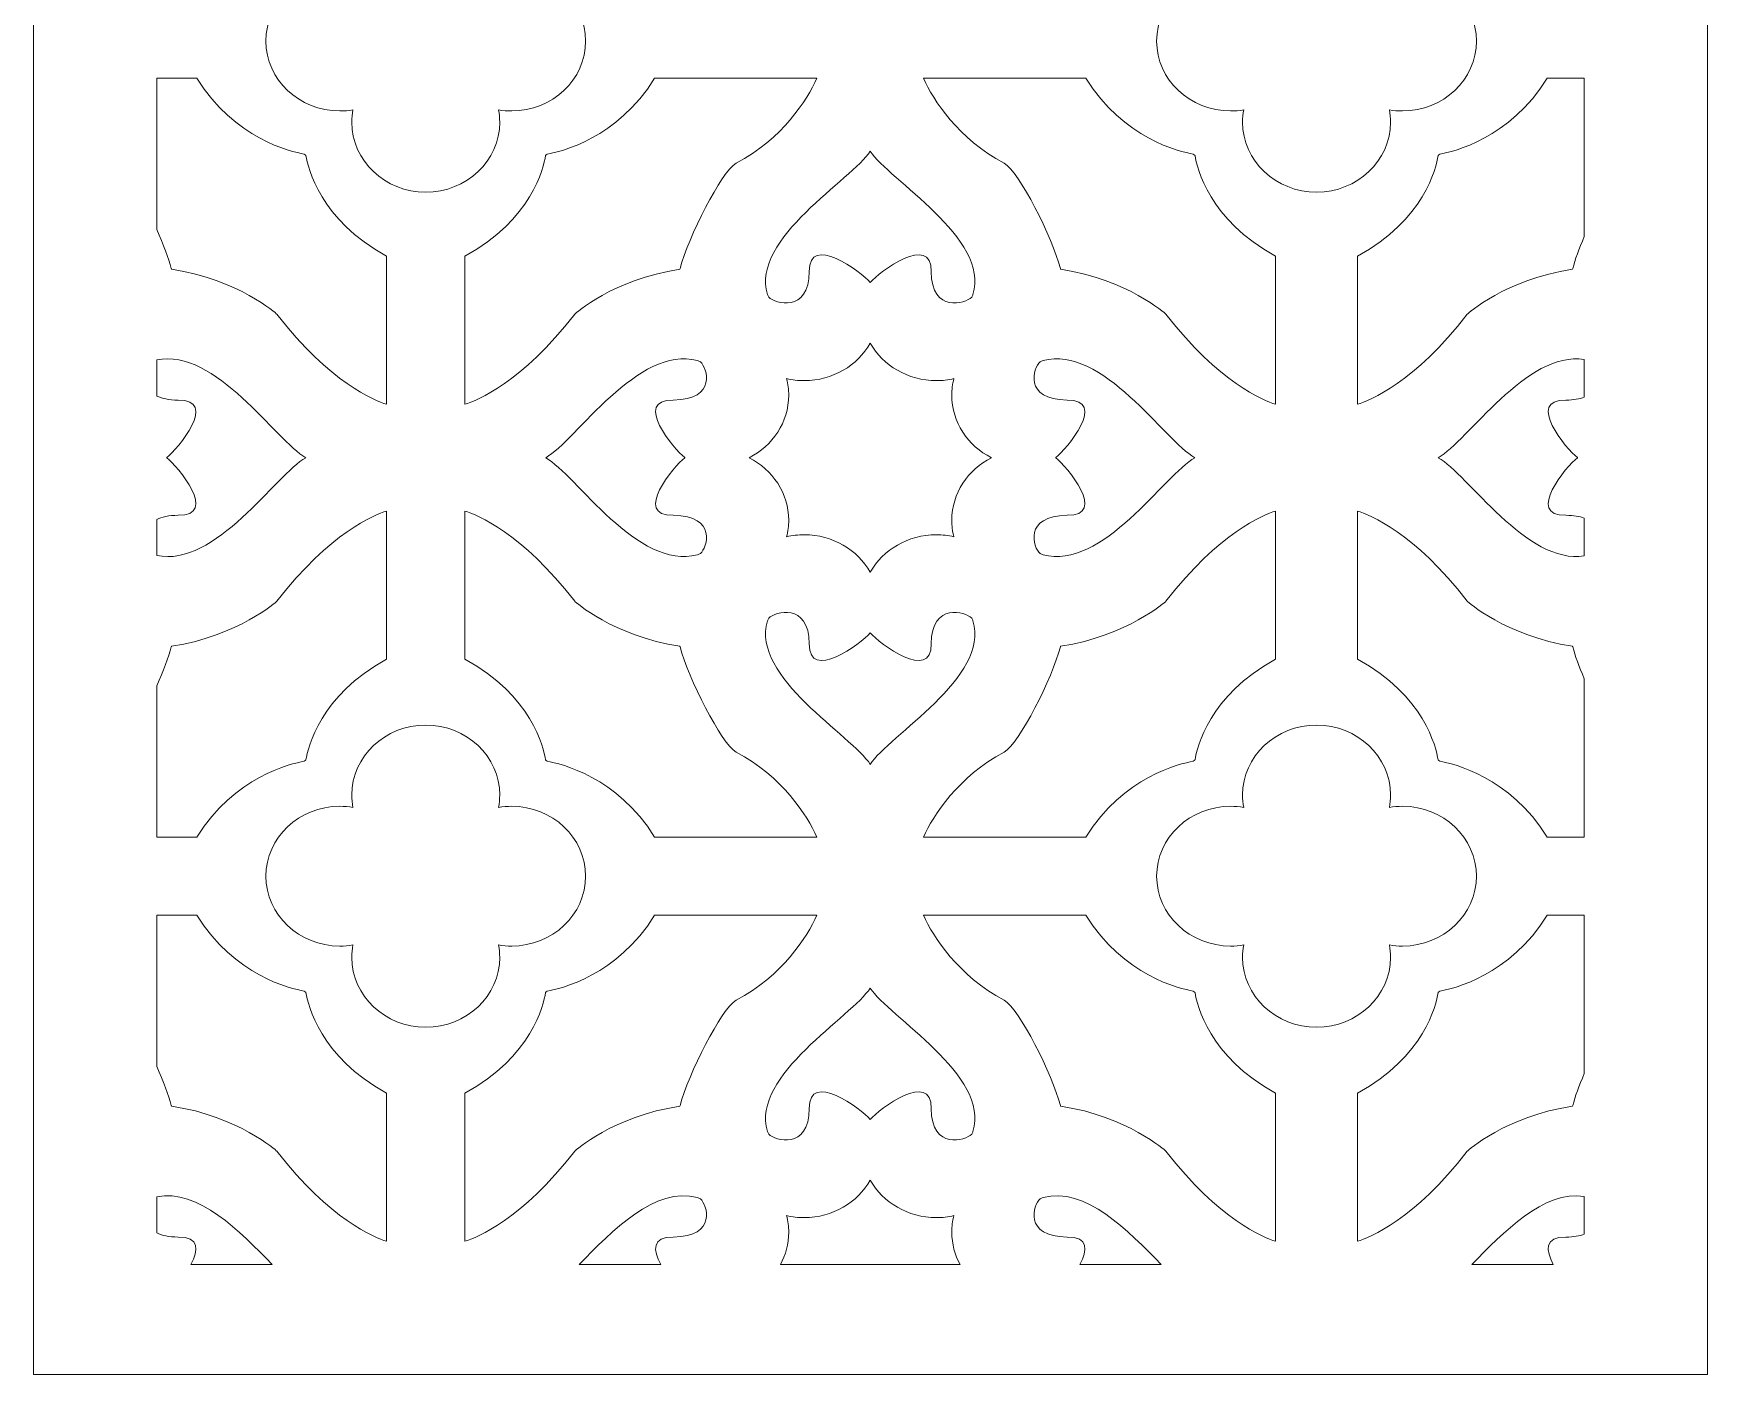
# Model space of a CAD drawing. Header units: centimetres. Extents: x -15.8 to -8.9, y -3.9 to 9.
# Drawn here: x -15.84 to -8.85, y -3.85 to 1.75 of the extents above; entities that cross this region are included whole.
import ezdxf

# ---------------------------------------------------------------- set-up
doc = ezdxf.new("R2010")
doc.units = ezdxf.units.CM
doc.header["$MEASUREMENT"] = 0
doc.layers.add('layer 1', color=7, linetype='Continuous')

msp = doc.modelspace()

# ---------------------------------------------------------------- linework, layer by layer
at = {"layer": 'layer 1', "lineweight": 9}
for points, knots in [([(-15.84346, 9.00077), (-15.84346, 9.00077), (-8.85135, 9.00077), (-8.85135, 9.00077), (-8.85135, 9.00077), (-8.85135, 9.00077), (-8.85135, 3.21098), (-8.85135, 3.21098), (-8.85135, 3.21098), (-8.85135, 3.21098), (-8.85135, -3.85301), (-8.85135, -3.85301), (-8.85135, -3.85301), (-8.85135, -3.85301), (-15.84346, -3.85301), (-15.84346, -3.85301), (-15.84346, -3.85301), (-15.84346, -3.85301), (-15.84346, 3.21098), (-15.84346, 3.21098), (-15.84346, 3.21098), (-15.84346, 3.21098), (-15.84346, 9.00077), (-15.84346, 9.00077)], [0, 0, 0, 0, 0.1428571, 0.1428571, 0.1428571, 0.1428571, 0.2857143, 0.2857143, 0.2857143, 0.2857143, 0.4285714, 0.4285714, 0.4285714, 0.4285714, 0.5714286, 0.5714286, 0.5714286, 0.5714286, 0.7142857, 0.7142857, 0.7142857, 0.7142857, 1, 1, 1, 1]), ([(-13.53717, 1.71637), (-13.53717, 1.55556), (-13.67597, 1.42439), (-13.84616, 1.42439), (-13.84616, 1.42439), (-13.86484, 1.42439), (-13.88313, 1.42598), (-13.90091, 1.429), (-13.90091, 1.429), (-13.89771, 1.41221), (-13.89604, 1.39491), (-13.89604, 1.37728), (-13.89604, 1.37728), (-13.89604, 1.21645), (-14.03485, 1.08529), (-14.20504, 1.08529), (-14.20504, 1.08529), (-14.37523, 1.08529), (-14.51404, 1.21645), (-14.51404, 1.37727), (-14.51404, 1.37727), (-14.51404, 1.39491), (-14.51236, 1.41221), (-14.50917, 1.42901), (-14.50917, 1.42901), (-14.52694, 1.42598), (-14.54524, 1.4244), (-14.56392, 1.4244), (-14.56392, 1.4244), (-14.73411, 1.4244), (-14.87292, 1.55555), (-14.87292, 1.71637), (-14.87292, 1.71637), (-14.87292, 1.87718), (-14.73411, 2.00834), (-14.56393, 2.00834), (-14.56393, 2.00834), (-14.54524, 2.00834), (-14.52694, 2.00676), (-14.50917, 2.00373), (-14.50917, 2.00373), (-14.51236, 2.02052), (-14.51404, 2.03781), (-14.51404, 2.05546), (-14.51404, 2.05546), (-14.51404, 2.21628), (-14.37523, 2.34744), (-14.20504, 2.34744), (-14.20504, 2.34744), (-14.03485, 2.34744), (-13.89604, 2.21628), (-13.89604, 2.05547), (-13.89604, 2.05547), (-13.89604, 2.03782), (-13.89771, 2.02052), (-13.90091, 2.00373), (-13.90091, 2.00373), (-13.88313, 2.00676), (-13.86484, 2.00834), (-13.84617, 2.00834), (-13.84617, 2.00834), (-13.67597, 2.00834), (-13.53717, 1.87718), (-13.53717, 1.71637)], [0, 0, 0, 0, 0.0588235, 0.0588235, 0.0588235, 0.0588235, 0.1176471, 0.1176471, 0.1176471, 0.1176471, 0.1764706, 0.1764706, 0.1764706, 0.1764706, 0.2352941, 0.2352941, 0.2352941, 0.2352941, 0.2941176, 0.2941176, 0.2941176, 0.2941176, 0.3529412, 0.3529412, 0.3529412, 0.3529412, 0.4117647, 0.4117647, 0.4117647, 0.4117647, 0.4705882, 0.4705882, 0.4705882, 0.4705882, 0.5294118, 0.5294118, 0.5294118, 0.5294118, 0.5882353, 0.5882353, 0.5882353, 0.5882353, 0.6470588, 0.6470588, 0.6470588, 0.6470588, 0.7058824, 0.7058824, 0.7058824, 0.7058824, 0.7647059, 0.7647059, 0.7647059, 0.7647059, 0.8235294, 0.8235294, 0.8235294, 0.8235294, 0.8823529, 0.8823529, 0.8823529, 0.8823529, 1, 1, 1, 1]), ([(-9.81643, 1.71637), (-9.81643, 1.55556), (-9.95525, 1.42439), (-10.12544, 1.42439), (-10.12544, 1.42439), (-10.14412, 1.42439), (-10.16241, 1.42598), (-10.18018, 1.429), (-10.18018, 1.429), (-10.17699, 1.41221), (-10.17532, 1.39491), (-10.17532, 1.37728), (-10.17532, 1.37728), (-10.17532, 1.21645), (-10.31412, 1.08529), (-10.48431, 1.08529), (-10.48431, 1.08529), (-10.65451, 1.08529), (-10.79331, 1.21645), (-10.79331, 1.37727), (-10.79331, 1.37727), (-10.79331, 1.39491), (-10.79164, 1.41221), (-10.78843, 1.42901), (-10.78843, 1.42901), (-10.80621, 1.42598), (-10.82452, 1.4244), (-10.84319, 1.4244), (-10.84319, 1.4244), (-11.01338, 1.4244), (-11.15219, 1.55555), (-11.1522, 1.71637), (-11.1522, 1.71637), (-11.15219, 1.87718), (-11.01338, 2.00834), (-10.8432, 2.00834), (-10.8432, 2.00834), (-10.82452, 2.00834), (-10.80621, 2.00676), (-10.78843, 2.00373), (-10.78843, 2.00373), (-10.79164, 2.02052), (-10.79331, 2.03781), (-10.79331, 2.05546), (-10.79331, 2.05546), (-10.79331, 2.21628), (-10.65451, 2.34744), (-10.48431, 2.34744), (-10.48431, 2.34744), (-10.31412, 2.34744), (-10.17531, 2.21628), (-10.17531, 2.05547), (-10.17531, 2.05547), (-10.17531, 2.03782), (-10.17699, 2.02052), (-10.18018, 2.00373), (-10.18018, 2.00373), (-10.16241, 2.00676), (-10.14412, 2.00834), (-10.12545, 2.00834), (-10.12545, 2.00834), (-9.95525, 2.00834), (-9.81643, 1.87718), (-9.81643, 1.71637)], [0, 0, 0, 0, 0.0588235, 0.0588235, 0.0588235, 0.0588235, 0.1176471, 0.1176471, 0.1176471, 0.1176471, 0.1764706, 0.1764706, 0.1764706, 0.1764706, 0.2352941, 0.2352941, 0.2352941, 0.2352941, 0.2941176, 0.2941176, 0.2941176, 0.2941176, 0.3529412, 0.3529412, 0.3529412, 0.3529412, 0.4117647, 0.4117647, 0.4117647, 0.4117647, 0.4705882, 0.4705882, 0.4705882, 0.4705882, 0.5294118, 0.5294118, 0.5294118, 0.5294118, 0.5882353, 0.5882353, 0.5882353, 0.5882353, 0.6470588, 0.6470588, 0.6470588, 0.6470588, 0.7058824, 0.7058824, 0.7058824, 0.7058824, 0.7647059, 0.7647059, 0.7647059, 0.7647059, 0.8235294, 0.8235294, 0.8235294, 0.8235294, 0.8823529, 0.8823529, 0.8823529, 0.8823529, 1, 1, 1, 1]), ([(-14.70677, 1.23945), (-14.70677, 1.23945), (-14.70521, 1.23802), (-14.70521, 1.23802), (-14.70521, 1.23802), (-14.69713, 1.18656), (-14.64729, 0.97016), (-14.36843, 0.81749), (-14.36843, 0.81749), (-14.36843, 0.81749), (-14.36843, 0.19927), (-14.36843, 0.19927), (-14.36843, 0.19927), (-14.42003, 0.21497), (-14.6041, 0.28803), (-14.82726, 0.57605), (-14.82726, 0.57605), (-14.82726, 0.57605), (-14.98695, 0.7218), (-15.26653, 0.76343), (-15.26653, 0.76343), (-15.26655, 0.76342), (-15.26692, 0.76453), (-15.26758, 0.76655), (-15.26758, 0.76655), (-15.26763, 0.76668), (-15.26767, 0.76677), (-15.2677, 0.76691), (-15.2677, 0.76691), (-15.27841, 0.80877), (-15.30101, 0.86767), (-15.3287, 0.92885), (-15.3287, 0.92885), (-15.3287, 0.92885), (-15.3287, 1.56078), (-15.3287, 1.56078), (-15.3287, 1.56078), (-15.3287, 1.56078), (-15.16087, 1.56078), (-15.16087, 1.56078), (-15.16087, 1.56078), (-15.00411, 1.30824), (-14.76872, 1.25408), (-14.71227, 1.24448), (-14.71227, 1.24448), (-14.71227, 1.24448), (-14.70869, 1.2412), (-14.70869, 1.2412), (-14.70869, 1.2412), (-14.70869, 1.2412), (-14.70677, 1.23945), (-14.70677, 1.23945)], [0, 0, 0, 0, 0.0714286, 0.0714286, 0.0714286, 0.0714286, 0.1428571, 0.1428571, 0.1428571, 0.1428571, 0.2142857, 0.2142857, 0.2142857, 0.2142857, 0.2857143, 0.2857143, 0.2857143, 0.2857143, 0.3571429, 0.3571429, 0.3571429, 0.3571429, 0.4285714, 0.4285714, 0.4285714, 0.4285714, 0.5, 0.5, 0.5, 0.5, 0.5714286, 0.5714286, 0.5714286, 0.5714286, 0.6428571, 0.6428571, 0.6428571, 0.6428571, 0.7142857, 0.7142857, 0.7142857, 0.7142857, 0.7857143, 0.7857143, 0.7857143, 0.7857143, 0.8571429, 0.8571429, 0.8571429, 0.8571429, 1, 1, 1, 1]), ([(-13.70331, 1.23945), (-13.70331, 1.23945), (-13.70488, 1.23802), (-13.70488, 1.23802), (-13.70488, 1.23802), (-13.71295, 1.18656), (-13.7628, 0.97016), (-14.04165, 0.81749), (-14.04165, 0.81749), (-14.04165, 0.81749), (-14.04165, 0.19927), (-14.04165, 0.19927), (-14.04165, 0.19927), (-13.99005, 0.21497), (-13.80598, 0.28803), (-13.58282, 0.57605), (-13.58282, 0.57605), (-13.58282, 0.57605), (-13.42314, 0.7218), (-13.14354, 0.76343), (-13.14354, 0.76343), (-13.14353, 0.76342), (-13.14316, 0.76453), (-13.1425, 0.76655), (-13.1425, 0.76655), (-13.14246, 0.76668), (-13.14242, 0.76677), (-13.14238, 0.76691), (-13.14238, 0.76691), (-13.11016, 0.89287), (-12.97024, 1.17298), (-12.9079, 1.20591), (-12.9079, 1.20591), (-12.71679, 1.30819), (-12.61069, 1.47047), (-12.57114, 1.56078), (-12.57114, 1.56078), (-12.57114, 1.56078), (-13.24922, 1.56078), (-13.24922, 1.56078), (-13.24922, 1.56078), (-13.40597, 1.30824), (-13.64136, 1.25408), (-13.69781, 1.24448), (-13.69781, 1.24448), (-13.69781, 1.24448), (-13.7014, 1.2412), (-13.7014, 1.2412), (-13.7014, 1.2412), (-13.7014, 1.2412), (-13.70331, 1.23945), (-13.70331, 1.23945)], [0, 0, 0, 0, 0.0714286, 0.0714286, 0.0714286, 0.0714286, 0.1428571, 0.1428571, 0.1428571, 0.1428571, 0.2142857, 0.2142857, 0.2142857, 0.2142857, 0.2857143, 0.2857143, 0.2857143, 0.2857143, 0.3571429, 0.3571429, 0.3571429, 0.3571429, 0.4285714, 0.4285714, 0.4285714, 0.4285714, 0.5, 0.5, 0.5, 0.5, 0.5714286, 0.5714286, 0.5714286, 0.5714286, 0.6428571, 0.6428571, 0.6428571, 0.6428571, 0.7142857, 0.7142857, 0.7142857, 0.7142857, 0.7857143, 0.7857143, 0.7857143, 0.7857143, 0.8571429, 0.8571429, 0.8571429, 0.8571429, 1, 1, 1, 1]), ([(-10.99355, 1.23945), (-10.99355, 1.23945), (-10.992, 1.23802), (-10.992, 1.23802), (-10.992, 1.23802), (-10.98392, 1.18656), (-10.93406, 0.97016), (-10.6552, 0.81749), (-10.6552, 0.81749), (-10.6552, 0.81749), (-10.6552, 0.19927), (-10.6552, 0.19927), (-10.6552, 0.19927), (-10.70681, 0.21497), (-10.89088, 0.28802), (-11.11405, 0.57605), (-11.11405, 0.57605), (-11.11405, 0.57605), (-11.27373, 0.7218), (-11.55333, 0.76343), (-11.55333, 0.76343), (-11.55334, 0.76342), (-11.5537, 0.76453), (-11.55437, 0.76655), (-11.55437, 0.76655), (-11.55441, 0.76668), (-11.55444, 0.76677), (-11.55448, 0.76691), (-11.55448, 0.76691), (-11.58671, 0.89287), (-11.72662, 1.17298), (-11.78896, 1.20591), (-11.78896, 1.20591), (-11.98008, 1.30819), (-12.08617, 1.47047), (-12.12573, 1.56078), (-12.12573, 1.56078), (-12.12573, 1.56078), (-11.44764, 1.56078), (-11.44764, 1.56078), (-11.44764, 1.56078), (-11.2909, 1.30824), (-11.0555, 1.25408), (-10.99906, 1.24448), (-10.99906, 1.24448), (-10.99906, 1.24448), (-10.99547, 1.2412), (-10.99547, 1.2412), (-10.99547, 1.2412), (-10.99547, 1.2412), (-10.99355, 1.23945), (-10.99355, 1.23945)], [0, 0, 0, 0, 0.0714286, 0.0714286, 0.0714286, 0.0714286, 0.1428571, 0.1428571, 0.1428571, 0.1428571, 0.2142857, 0.2142857, 0.2142857, 0.2142857, 0.2857143, 0.2857143, 0.2857143, 0.2857143, 0.3571429, 0.3571429, 0.3571429, 0.3571429, 0.4285714, 0.4285714, 0.4285714, 0.4285714, 0.5, 0.5, 0.5, 0.5, 0.5714286, 0.5714286, 0.5714286, 0.5714286, 0.6428571, 0.6428571, 0.6428571, 0.6428571, 0.7142857, 0.7142857, 0.7142857, 0.7142857, 0.7857143, 0.7857143, 0.7857143, 0.7857143, 0.8571429, 0.8571429, 0.8571429, 0.8571429, 1, 1, 1, 1]), ([(-9.97505, 1.23945), (-9.97505, 1.23945), (-9.97661, 1.23802), (-9.97661, 1.23802), (-9.97661, 1.23802), (-9.98469, 1.18656), (-10.03455, 0.97016), (-10.3134, 0.81749), (-10.3134, 0.81749), (-10.3134, 0.81749), (-10.3134, 0.19927), (-10.3134, 0.19927), (-10.3134, 0.19927), (-10.2618, 0.21497), (-10.07772, 0.28803), (-9.85456, 0.57605), (-9.85456, 0.57605), (-9.85456, 0.57605), (-9.69488, 0.7218), (-9.41529, 0.76343), (-9.41529, 0.76343), (-9.41527, 0.76342), (-9.41491, 0.76453), (-9.41424, 0.76655), (-9.41424, 0.76655), (-9.41419, 0.76668), (-9.41416, 0.76677), (-9.41412, 0.76691), (-9.41412, 0.76691), (-9.40514, 0.80202), (-9.3878, 0.84914), (-9.3661, 0.89951), (-9.3661, 0.89951), (-9.3661, 0.89951), (-9.3661, 1.56078), (-9.3661, 1.56078), (-9.3661, 1.56078), (-9.3661, 1.56078), (-9.52096, 1.56078), (-9.52096, 1.56078), (-9.52096, 1.56078), (-9.67771, 1.30824), (-9.91311, 1.25408), (-9.96956, 1.24448), (-9.96956, 1.24448), (-9.96956, 1.24448), (-9.97313, 1.2412), (-9.97313, 1.2412), (-9.97313, 1.2412), (-9.97313, 1.2412), (-9.97505, 1.23945), (-9.97505, 1.23945)], [0, 0, 0, 0, 0.0714286, 0.0714286, 0.0714286, 0.0714286, 0.1428571, 0.1428571, 0.1428571, 0.1428571, 0.2142857, 0.2142857, 0.2142857, 0.2142857, 0.2857143, 0.2857143, 0.2857143, 0.2857143, 0.3571429, 0.3571429, 0.3571429, 0.3571429, 0.4285714, 0.4285714, 0.4285714, 0.4285714, 0.5, 0.5, 0.5, 0.5, 0.5714286, 0.5714286, 0.5714286, 0.5714286, 0.6428571, 0.6428571, 0.6428571, 0.6428571, 0.7142857, 0.7142857, 0.7142857, 0.7142857, 0.7857143, 0.7857143, 0.7857143, 0.7857143, 0.8571429, 0.8571429, 0.8571429, 0.8571429, 1, 1, 1, 1]), ([(-12.34844, 1.25713), (-12.42271, 1.13884), (-12.85031, 0.89174), (-12.77731, 0.65823), (-12.77731, 0.65823), (-12.77602, 0.6541), (-12.77515, 0.65003), (-12.77208, 0.64665), (-12.77208, 0.64665), (-12.74785, 0.61993), (-12.60499, 0.57868), (-12.60296, 0.75365), (-12.60296, 0.75365), (-12.60608, 0.91527), (-12.38541, 0.75091), (-12.34855, 0.70823), (-12.34855, 0.70823), (-12.34851, 0.70827), (-12.34848, 0.70831), (-12.34844, 0.70835), (-12.34844, 0.70835), (-12.3484, 0.70831), (-12.34836, 0.70827), (-12.34832, 0.70823), (-12.34832, 0.70823), (-12.31145, 0.75091), (-12.09078, 0.91527), (-12.09391, 0.75365), (-12.09391, 0.75365), (-12.09188, 0.57868), (-11.94902, 0.61993), (-11.92479, 0.64665), (-11.92479, 0.64665), (-11.92172, 0.65003), (-11.92085, 0.6541), (-11.91956, 0.65823), (-11.91956, 0.65823), (-11.84656, 0.89174), (-12.27416, 1.13884), (-12.34844, 1.25713)], [0, 0, 0, 0, 0.0909091, 0.0909091, 0.0909091, 0.0909091, 0.1818182, 0.1818182, 0.1818182, 0.1818182, 0.2727273, 0.2727273, 0.2727273, 0.2727273, 0.3636364, 0.3636364, 0.3636364, 0.3636364, 0.4545455, 0.4545455, 0.4545455, 0.4545455, 0.5454545, 0.5454545, 0.5454545, 0.5454545, 0.6363636, 0.6363636, 0.6363636, 0.6363636, 0.7272727, 0.7272727, 0.7272727, 0.7272727, 0.8181818, 0.8181818, 0.8181818, 0.8181818, 1, 1, 1, 1]), ([(-14.70609, -0.02374), (-14.82939, -0.09285), (-15.08493, -0.48582), (-15.3287, -0.43176), (-15.3287, -0.43176), (-15.3287, -0.43176), (-15.3287, -0.28133), (-15.3287, -0.28133), (-15.3287, -0.28133), (-15.30764, -0.27114), (-15.27855, -0.26464), (-15.23894, -0.26423), (-15.23894, -0.26423), (-15.06789, -0.26719), (-15.24184, -0.05869), (-15.28699, -0.02384), (-15.28699, -0.02384), (-15.28697, -0.02381), (-15.28694, -0.02374), (-15.28687, -0.02373), (-15.28687, -0.02373), (-15.28694, -0.0237), (-15.28697, -0.02365), (-15.28699, -0.02362), (-15.28699, -0.02362), (-15.24184, 0.01122), (-15.06789, 0.21973), (-15.23894, 0.21677), (-15.23894, 0.21677), (-15.27855, 0.21718), (-15.30764, 0.2237), (-15.3287, 0.23389), (-15.3287, 0.23389), (-15.3287, 0.23389), (-15.3287, 0.38432), (-15.3287, 0.38432), (-15.3287, 0.38432), (-15.08493, 0.43837), (-14.82936, 0.04539), (-14.70609, -0.02374)], [0, 0, 0, 0, 0.0909091, 0.0909091, 0.0909091, 0.0909091, 0.1818182, 0.1818182, 0.1818182, 0.1818182, 0.2727273, 0.2727273, 0.2727273, 0.2727273, 0.3636364, 0.3636364, 0.3636364, 0.3636364, 0.4545455, 0.4545455, 0.4545455, 0.4545455, 0.5454545, 0.5454545, 0.5454545, 0.5454545, 0.6363636, 0.6363636, 0.6363636, 0.6363636, 0.7272727, 0.7272727, 0.7272727, 0.7272727, 0.8181818, 0.8181818, 0.8181818, 0.8181818, 1, 1, 1, 1]), ([(-13.704, -0.02373), (-13.57881, -0.09391), (-13.3173, -0.49795), (-13.07018, -0.42898), (-13.07018, -0.42898), (-13.0658, -0.42776), (-13.06149, -0.42693), (-13.05791, -0.42403), (-13.05791, -0.42403), (-13.02964, -0.40113), (-12.98598, -0.26614), (-13.17115, -0.26423), (-13.17115, -0.26423), (-13.34219, -0.26719), (-13.16825, -0.05867), (-13.12308, -0.02383), (-13.12308, -0.02383), (-13.12312, -0.0238), (-13.12316, -0.02376), (-13.12321, -0.02373), (-13.12321, -0.02373), (-13.12316, -0.02369), (-13.12312, -0.02366), (-13.12308, -0.02363), (-13.12308, -0.02363), (-13.16825, 0.01121), (-13.34219, 0.21973), (-13.17115, 0.21677), (-13.17115, 0.21677), (-12.98598, 0.21868), (-13.02964, 0.35367), (-13.05791, 0.37657), (-13.05791, 0.37657), (-13.06149, 0.37947), (-13.0658, 0.3803), (-13.07018, 0.38152), (-13.07018, 0.38152), (-13.3173, 0.45049), (-13.57881, 0.04645), (-13.704, -0.02373)], [0, 0, 0, 0, 0.0909091, 0.0909091, 0.0909091, 0.0909091, 0.1818182, 0.1818182, 0.1818182, 0.1818182, 0.2727273, 0.2727273, 0.2727273, 0.2727273, 0.3636364, 0.3636364, 0.3636364, 0.3636364, 0.4545455, 0.4545455, 0.4545455, 0.4545455, 0.5454545, 0.5454545, 0.5454545, 0.5454545, 0.6363636, 0.6363636, 0.6363636, 0.6363636, 0.7272727, 0.7272727, 0.7272727, 0.7272727, 0.8181818, 0.8181818, 0.8181818, 0.8181818, 1, 1, 1, 1]), ([(-11.84237, -0.02373), (-11.94072, 0.02623), (-12.00786, 0.12444), (-12.00786, 0.237), (-12.00786, 0.237), (-12.00786, 0.26086), (-12.00481, 0.28408), (-11.99912, 0.30633), (-11.99912, 0.30633), (-12.02267, 0.30095), (-12.04724, 0.29808), (-12.0725, 0.29808), (-12.0725, 0.29808), (-12.19162, 0.29808), (-12.29554, 0.3615), (-12.34843, 0.45443), (-12.34843, 0.45443), (-12.40131, 0.3615), (-12.50525, 0.29808), (-12.62437, 0.29808), (-12.62437, 0.29808), (-12.64962, 0.29808), (-12.67422, 0.30095), (-12.69776, 0.30633), (-12.69776, 0.30633), (-12.69206, 0.28408), (-12.68902, 0.26086), (-12.68902, 0.237), (-12.68902, 0.237), (-12.68902, 0.12444), (-12.75615, 0.02624), (-12.8545, -0.02373), (-12.8545, -0.02373), (-12.75615, -0.0737), (-12.68902, -0.1719), (-12.68902, -0.28445), (-12.68902, -0.28445), (-12.68902, -0.30832), (-12.69205, -0.33153), (-12.69774, -0.35378), (-12.69774, -0.35378), (-12.67419, -0.3484), (-12.64962, -0.34554), (-12.62436, -0.34554), (-12.62436, -0.34554), (-12.50525, -0.34554), (-12.40131, -0.40896), (-12.34843, -0.50189), (-12.34843, -0.50189), (-12.29554, -0.40896), (-12.19162, -0.34554), (-12.0725, -0.34554), (-12.0725, -0.34554), (-12.04724, -0.34554), (-12.02267, -0.3484), (-11.99912, -0.35378), (-11.99912, -0.35378), (-12.0048, -0.33153), (-12.00785, -0.30831), (-12.00785, -0.28445), (-12.00785, -0.28445), (-12.00785, -0.1719), (-11.94072, -0.0737), (-11.84237, -0.02373)], [0, 0, 0, 0, 0.0588235, 0.0588235, 0.0588235, 0.0588235, 0.1176471, 0.1176471, 0.1176471, 0.1176471, 0.1764706, 0.1764706, 0.1764706, 0.1764706, 0.2352941, 0.2352941, 0.2352941, 0.2352941, 0.2941176, 0.2941176, 0.2941176, 0.2941176, 0.3529412, 0.3529412, 0.3529412, 0.3529412, 0.4117647, 0.4117647, 0.4117647, 0.4117647, 0.4705882, 0.4705882, 0.4705882, 0.4705882, 0.5294118, 0.5294118, 0.5294118, 0.5294118, 0.5882353, 0.5882353, 0.5882353, 0.5882353, 0.6470588, 0.6470588, 0.6470588, 0.6470588, 0.7058824, 0.7058824, 0.7058824, 0.7058824, 0.7647059, 0.7647059, 0.7647059, 0.7647059, 0.8235294, 0.8235294, 0.8235294, 0.8235294, 0.8823529, 0.8823529, 0.8823529, 0.8823529, 1, 1, 1, 1]), ([(-10.99287, -0.02373), (-11.11806, -0.09391), (-11.37957, -0.49795), (-11.6267, -0.42898), (-11.6267, -0.42898), (-11.63107, -0.42776), (-11.63537, -0.42693), (-11.63896, -0.42403), (-11.63896, -0.42403), (-11.66723, -0.40113), (-11.71088, -0.26614), (-11.52571, -0.26423), (-11.52571, -0.26423), (-11.35467, -0.26719), (-11.52862, -0.05867), (-11.57379, -0.02383), (-11.57379, -0.02383), (-11.57374, -0.0238), (-11.5737, -0.02376), (-11.57366, -0.02373), (-11.57366, -0.02373), (-11.5737, -0.02369), (-11.57374, -0.02366), (-11.57379, -0.02363), (-11.57379, -0.02363), (-11.52862, 0.01121), (-11.35467, 0.21973), (-11.52571, 0.21677), (-11.52571, 0.21677), (-11.71088, 0.21868), (-11.66723, 0.35367), (-11.63896, 0.37657), (-11.63896, 0.37657), (-11.63537, 0.37947), (-11.63107, 0.3803), (-11.6267, 0.38152), (-11.6267, 0.38152), (-11.37957, 0.45049), (-11.11806, 0.04645), (-10.99287, -0.02373)], [0, 0, 0, 0, 0.0909091, 0.0909091, 0.0909091, 0.0909091, 0.1818182, 0.1818182, 0.1818182, 0.1818182, 0.2727273, 0.2727273, 0.2727273, 0.2727273, 0.3636364, 0.3636364, 0.3636364, 0.3636364, 0.4545455, 0.4545455, 0.4545455, 0.4545455, 0.5454545, 0.5454545, 0.5454545, 0.5454545, 0.6363636, 0.6363636, 0.6363636, 0.6363636, 0.7272727, 0.7272727, 0.7272727, 0.7272727, 0.8181818, 0.8181818, 0.8181818, 0.8181818, 1, 1, 1, 1]), ([(-9.97574, -0.02374), (-9.85461, -0.09163), (-9.60592, -0.47195), (-9.3661, -0.43417), (-9.3661, -0.43417), (-9.3661, -0.43417), (-9.3661, -0.27591), (-9.3661, -0.27591), (-9.3661, -0.27591), (-9.38569, -0.26888), (-9.41085, -0.26456), (-9.44289, -0.26423), (-9.44289, -0.26423), (-9.61394, -0.26719), (-9.43998, -0.05869), (-9.39484, -0.02384), (-9.39484, -0.02384), (-9.39486, -0.02381), (-9.3949, -0.02374), (-9.39496, -0.02373), (-9.39496, -0.02373), (-9.3949, -0.0237), (-9.39486, -0.02365), (-9.39484, -0.02362), (-9.39484, -0.02362), (-9.43998, 0.01122), (-9.61394, 0.21973), (-9.44289, 0.21677), (-9.44289, 0.21677), (-9.41085, 0.2171), (-9.38569, 0.22144), (-9.3661, 0.22848), (-9.3661, 0.22848), (-9.3661, 0.22848), (-9.3661, 0.38674), (-9.3661, 0.38674), (-9.3661, 0.38674), (-9.60592, 0.42451), (-9.85464, 0.04417), (-9.97574, -0.02374)], [0, 0, 0, 0, 0.0909091, 0.0909091, 0.0909091, 0.0909091, 0.1818182, 0.1818182, 0.1818182, 0.1818182, 0.2727273, 0.2727273, 0.2727273, 0.2727273, 0.3636364, 0.3636364, 0.3636364, 0.3636364, 0.4545455, 0.4545455, 0.4545455, 0.4545455, 0.5454545, 0.5454545, 0.5454545, 0.5454545, 0.6363636, 0.6363636, 0.6363636, 0.6363636, 0.7272727, 0.7272727, 0.7272727, 0.7272727, 0.8181818, 0.8181818, 0.8181818, 0.8181818, 1, 1, 1, 1]), ([(-14.70677, -1.28692), (-14.70677, -1.28692), (-14.70521, -1.2855), (-14.70521, -1.2855), (-14.70521, -1.2855), (-14.69713, -1.23403), (-14.64729, -1.01762), (-14.36843, -0.86495), (-14.36843, -0.86495), (-14.36843, -0.86495), (-14.36843, -0.24674), (-14.36843, -0.24674), (-14.36843, -0.24674), (-14.42003, -0.26244), (-14.6041, -0.33549), (-14.82726, -0.62352), (-14.82726, -0.62352), (-14.82726, -0.62352), (-14.98695, -0.76926), (-15.26653, -0.8109), (-15.26653, -0.8109), (-15.26655, -0.81088), (-15.26692, -0.81199), (-15.26758, -0.81402), (-15.26758, -0.81402), (-15.26763, -0.81414), (-15.26767, -0.81425), (-15.2677, -0.81438), (-15.2677, -0.81438), (-15.27841, -0.85623), (-15.30101, -0.91511), (-15.3287, -0.97628), (-15.3287, -0.97628), (-15.3287, -0.97628), (-15.3287, -1.60826), (-15.3287, -1.60826), (-15.3287, -1.60826), (-15.3287, -1.60826), (-15.16087, -1.60826), (-15.16087, -1.60826), (-15.16087, -1.60826), (-15.00411, -1.3557), (-14.76872, -1.30154), (-14.71227, -1.29194), (-14.71227, -1.29194), (-14.71227, -1.29194), (-14.70869, -1.28867), (-14.70869, -1.28867), (-14.70869, -1.28867), (-14.70869, -1.28867), (-14.70677, -1.28692), (-14.70677, -1.28692)], [0, 0, 0, 0, 0.0714286, 0.0714286, 0.0714286, 0.0714286, 0.1428571, 0.1428571, 0.1428571, 0.1428571, 0.2142857, 0.2142857, 0.2142857, 0.2142857, 0.2857143, 0.2857143, 0.2857143, 0.2857143, 0.3571429, 0.3571429, 0.3571429, 0.3571429, 0.4285714, 0.4285714, 0.4285714, 0.4285714, 0.5, 0.5, 0.5, 0.5, 0.5714286, 0.5714286, 0.5714286, 0.5714286, 0.6428571, 0.6428571, 0.6428571, 0.6428571, 0.7142857, 0.7142857, 0.7142857, 0.7142857, 0.7857143, 0.7857143, 0.7857143, 0.7857143, 0.8571429, 0.8571429, 0.8571429, 0.8571429, 1, 1, 1, 1]), ([(-13.70331, -1.28692), (-13.70331, -1.28692), (-13.70488, -1.2855), (-13.70488, -1.2855), (-13.70488, -1.2855), (-13.71295, -1.23403), (-13.7628, -1.01762), (-14.04165, -0.86495), (-14.04165, -0.86495), (-14.04165, -0.86495), (-14.04165, -0.24674), (-14.04165, -0.24674), (-14.04165, -0.24674), (-13.99005, -0.26244), (-13.80598, -0.33549), (-13.58282, -0.62352), (-13.58282, -0.62352), (-13.58282, -0.62352), (-13.42314, -0.76926), (-13.14354, -0.8109), (-13.14354, -0.8109), (-13.14353, -0.81088), (-13.14316, -0.81199), (-13.1425, -0.81402), (-13.1425, -0.81402), (-13.14246, -0.81414), (-13.14242, -0.81425), (-13.14238, -0.81438), (-13.14238, -0.81438), (-13.11016, -0.94033), (-12.97024, -1.22045), (-12.9079, -1.25337), (-12.9079, -1.25337), (-12.71678, -1.35566), (-12.61068, -1.51793), (-12.57114, -1.60826), (-12.57114, -1.60826), (-12.57114, -1.60826), (-13.24921, -1.60826), (-13.24921, -1.60826), (-13.24921, -1.60826), (-13.40597, -1.3557), (-13.64136, -1.30154), (-13.69781, -1.29194), (-13.69781, -1.29194), (-13.69781, -1.29194), (-13.7014, -1.28867), (-13.7014, -1.28867), (-13.7014, -1.28867), (-13.7014, -1.28867), (-13.70331, -1.28692), (-13.70331, -1.28692)], [0, 0, 0, 0, 0.0714286, 0.0714286, 0.0714286, 0.0714286, 0.1428571, 0.1428571, 0.1428571, 0.1428571, 0.2142857, 0.2142857, 0.2142857, 0.2142857, 0.2857143, 0.2857143, 0.2857143, 0.2857143, 0.3571429, 0.3571429, 0.3571429, 0.3571429, 0.4285714, 0.4285714, 0.4285714, 0.4285714, 0.5, 0.5, 0.5, 0.5, 0.5714286, 0.5714286, 0.5714286, 0.5714286, 0.6428571, 0.6428571, 0.6428571, 0.6428571, 0.7142857, 0.7142857, 0.7142857, 0.7142857, 0.7857143, 0.7857143, 0.7857143, 0.7857143, 0.8571429, 0.8571429, 0.8571429, 0.8571429, 1, 1, 1, 1]), ([(-10.99355, -1.28692), (-10.99355, -1.28692), (-10.992, -1.2855), (-10.992, -1.2855), (-10.992, -1.2855), (-10.98392, -1.23403), (-10.93406, -1.01762), (-10.6552, -0.86495), (-10.6552, -0.86495), (-10.6552, -0.86495), (-10.6552, -0.24674), (-10.6552, -0.24674), (-10.6552, -0.24674), (-10.70681, -0.26244), (-10.89088, -0.33549), (-11.11405, -0.62352), (-11.11405, -0.62352), (-11.11405, -0.62352), (-11.27373, -0.76926), (-11.55333, -0.8109), (-11.55333, -0.8109), (-11.55334, -0.81088), (-11.5537, -0.81199), (-11.55437, -0.81402), (-11.55437, -0.81402), (-11.55441, -0.81414), (-11.55444, -0.81425), (-11.55448, -0.81438), (-11.55448, -0.81438), (-11.58671, -0.94033), (-11.72662, -1.22045), (-11.78896, -1.25337), (-11.78896, -1.25337), (-11.98008, -1.35566), (-12.08618, -1.51793), (-12.12573, -1.60826), (-12.12573, -1.60826), (-12.12573, -1.60826), (-11.44765, -1.60826), (-11.44765, -1.60826), (-11.44765, -1.60826), (-11.2909, -1.3557), (-11.0555, -1.30154), (-10.99906, -1.29194), (-10.99906, -1.29194), (-10.99906, -1.29194), (-10.99547, -1.28867), (-10.99547, -1.28867), (-10.99547, -1.28867), (-10.99547, -1.28867), (-10.99355, -1.28692), (-10.99355, -1.28692)], [0, 0, 0, 0, 0.0714286, 0.0714286, 0.0714286, 0.0714286, 0.1428571, 0.1428571, 0.1428571, 0.1428571, 0.2142857, 0.2142857, 0.2142857, 0.2142857, 0.2857143, 0.2857143, 0.2857143, 0.2857143, 0.3571429, 0.3571429, 0.3571429, 0.3571429, 0.4285714, 0.4285714, 0.4285714, 0.4285714, 0.5, 0.5, 0.5, 0.5, 0.5714286, 0.5714286, 0.5714286, 0.5714286, 0.6428571, 0.6428571, 0.6428571, 0.6428571, 0.7142857, 0.7142857, 0.7142857, 0.7142857, 0.7857143, 0.7857143, 0.7857143, 0.7857143, 0.8571429, 0.8571429, 0.8571429, 0.8571429, 1, 1, 1, 1]), ([(-9.97505, -1.28692), (-9.97505, -1.28692), (-9.97661, -1.2855), (-9.97661, -1.2855), (-9.97661, -1.2855), (-9.98469, -1.23403), (-10.03455, -1.01762), (-10.3134, -0.86495), (-10.3134, -0.86495), (-10.3134, -0.86495), (-10.3134, -0.24674), (-10.3134, -0.24674), (-10.3134, -0.24674), (-10.2618, -0.26244), (-10.07772, -0.33549), (-9.85456, -0.62352), (-9.85456, -0.62352), (-9.85456, -0.62352), (-9.69488, -0.76926), (-9.41529, -0.8109), (-9.41529, -0.8109), (-9.41527, -0.81088), (-9.41491, -0.81199), (-9.41424, -0.81402), (-9.41424, -0.81402), (-9.41419, -0.81414), (-9.41416, -0.81425), (-9.41412, -0.81438), (-9.41412, -0.81438), (-9.40514, -0.84948), (-9.3878, -0.89656), (-9.3661, -0.94694), (-9.3661, -0.94694), (-9.3661, -0.94694), (-9.3661, -1.60826), (-9.3661, -1.60826), (-9.3661, -1.60826), (-9.3661, -1.60826), (-9.52095, -1.60826), (-9.52095, -1.60826), (-9.52095, -1.60826), (-9.67771, -1.3557), (-9.91311, -1.30154), (-9.96956, -1.29194), (-9.96956, -1.29194), (-9.96956, -1.29194), (-9.97313, -1.28867), (-9.97313, -1.28867), (-9.97313, -1.28867), (-9.97313, -1.28867), (-9.97505, -1.28692), (-9.97505, -1.28692)], [0, 0, 0, 0, 0.0714286, 0.0714286, 0.0714286, 0.0714286, 0.1428571, 0.1428571, 0.1428571, 0.1428571, 0.2142857, 0.2142857, 0.2142857, 0.2142857, 0.2857143, 0.2857143, 0.2857143, 0.2857143, 0.3571429, 0.3571429, 0.3571429, 0.3571429, 0.4285714, 0.4285714, 0.4285714, 0.4285714, 0.5, 0.5, 0.5, 0.5, 0.5714286, 0.5714286, 0.5714286, 0.5714286, 0.6428571, 0.6428571, 0.6428571, 0.6428571, 0.7142857, 0.7142857, 0.7142857, 0.7142857, 0.7857143, 0.7857143, 0.7857143, 0.7857143, 0.8571429, 0.8571429, 0.8571429, 0.8571429, 1, 1, 1, 1]), ([(-12.34844, -1.30459), (-12.42271, -1.1863), (-12.85031, -0.9392), (-12.77731, -0.7057), (-12.77731, -0.7057), (-12.77602, -0.70156), (-12.77515, -0.69749), (-12.77208, -0.69411), (-12.77208, -0.69411), (-12.74785, -0.6674), (-12.60499, -0.62614), (-12.60296, -0.80111), (-12.60296, -0.80111), (-12.60608, -0.96272), (-12.38541, -0.79836), (-12.34855, -0.75568), (-12.34855, -0.75568), (-12.34851, -0.75572), (-12.34848, -0.75577), (-12.34844, -0.7558), (-12.34844, -0.7558), (-12.3484, -0.75577), (-12.34836, -0.75572), (-12.34832, -0.75568), (-12.34832, -0.75568), (-12.31145, -0.79836), (-12.09078, -0.96272), (-12.09391, -0.80111), (-12.09391, -0.80111), (-12.09188, -0.62614), (-11.94902, -0.6674), (-11.92479, -0.69411), (-11.92479, -0.69411), (-11.92172, -0.69749), (-11.92085, -0.70156), (-11.91956, -0.7057), (-11.91956, -0.7057), (-11.84656, -0.9392), (-12.27416, -1.1863), (-12.34844, -1.30459)], [0, 0, 0, 0, 0.0909091, 0.0909091, 0.0909091, 0.0909091, 0.1818182, 0.1818182, 0.1818182, 0.1818182, 0.2727273, 0.2727273, 0.2727273, 0.2727273, 0.3636364, 0.3636364, 0.3636364, 0.3636364, 0.4545455, 0.4545455, 0.4545455, 0.4545455, 0.5454545, 0.5454545, 0.5454545, 0.5454545, 0.6363636, 0.6363636, 0.6363636, 0.6363636, 0.7272727, 0.7272727, 0.7272727, 0.7272727, 0.8181818, 0.8181818, 0.8181818, 0.8181818, 1, 1, 1, 1]), ([(-13.53717, -1.77164), (-13.53717, -1.93244), (-13.67597, -2.06361), (-13.84616, -2.06361), (-13.84616, -2.06361), (-13.86484, -2.06361), (-13.88313, -2.06203), (-13.90091, -2.059), (-13.90091, -2.059), (-13.89771, -2.0758), (-13.89604, -2.09309), (-13.89604, -2.11074), (-13.89604, -2.11074), (-13.89604, -2.27155), (-14.03485, -2.40271), (-14.20504, -2.40272), (-14.20504, -2.40272), (-14.37523, -2.40271), (-14.51404, -2.27155), (-14.51404, -2.11074), (-14.51404, -2.11074), (-14.51404, -2.09309), (-14.51236, -2.0758), (-14.50917, -2.059), (-14.50917, -2.059), (-14.52694, -2.06203), (-14.54524, -2.06361), (-14.56392, -2.06361), (-14.56392, -2.06361), (-14.73411, -2.06361), (-14.87292, -1.93245), (-14.87292, -1.77164), (-14.87292, -1.77164), (-14.87292, -1.61083), (-14.73411, -1.47967), (-14.56393, -1.47967), (-14.56393, -1.47967), (-14.54524, -1.47967), (-14.52694, -1.48125), (-14.50917, -1.48428), (-14.50917, -1.48428), (-14.51236, -1.46748), (-14.51404, -1.45018), (-14.51404, -1.43254), (-14.51404, -1.43254), (-14.51404, -1.27173), (-14.37523, -1.14056), (-14.20504, -1.14056), (-14.20504, -1.14056), (-14.03485, -1.14056), (-13.89604, -1.27173), (-13.89604, -1.43254), (-13.89604, -1.43254), (-13.89604, -1.45018), (-13.89771, -1.46748), (-13.90091, -1.48428), (-13.90091, -1.48428), (-13.88313, -1.48125), (-13.86484, -1.47967), (-13.84617, -1.47967), (-13.84617, -1.47967), (-13.67597, -1.47967), (-13.53717, -1.61083), (-13.53717, -1.77164)], [0, 0, 0, 0, 0.0588235, 0.0588235, 0.0588235, 0.0588235, 0.1176471, 0.1176471, 0.1176471, 0.1176471, 0.1764706, 0.1764706, 0.1764706, 0.1764706, 0.2352941, 0.2352941, 0.2352941, 0.2352941, 0.2941176, 0.2941176, 0.2941176, 0.2941176, 0.3529412, 0.3529412, 0.3529412, 0.3529412, 0.4117647, 0.4117647, 0.4117647, 0.4117647, 0.4705882, 0.4705882, 0.4705882, 0.4705882, 0.5294118, 0.5294118, 0.5294118, 0.5294118, 0.5882353, 0.5882353, 0.5882353, 0.5882353, 0.6470588, 0.6470588, 0.6470588, 0.6470588, 0.7058824, 0.7058824, 0.7058824, 0.7058824, 0.7647059, 0.7647059, 0.7647059, 0.7647059, 0.8235294, 0.8235294, 0.8235294, 0.8235294, 0.8823529, 0.8823529, 0.8823529, 0.8823529, 1, 1, 1, 1]), ([(-9.81643, -1.77164), (-9.81643, -1.93244), (-9.95525, -2.06361), (-10.12544, -2.06361), (-10.12544, -2.06361), (-10.14412, -2.06361), (-10.16241, -2.06203), (-10.18018, -2.059), (-10.18018, -2.059), (-10.17699, -2.0758), (-10.17532, -2.09309), (-10.17532, -2.11074), (-10.17532, -2.11074), (-10.17532, -2.27155), (-10.31412, -2.40271), (-10.48431, -2.40272), (-10.48431, -2.40272), (-10.65451, -2.40271), (-10.79331, -2.27155), (-10.79331, -2.11074), (-10.79331, -2.11074), (-10.79331, -2.09309), (-10.79164, -2.0758), (-10.78843, -2.059), (-10.78843, -2.059), (-10.80621, -2.06203), (-10.82452, -2.06361), (-10.84319, -2.06361), (-10.84319, -2.06361), (-11.01338, -2.06361), (-11.15219, -1.93245), (-11.1522, -1.77164), (-11.1522, -1.77164), (-11.15219, -1.61083), (-11.01338, -1.47967), (-10.8432, -1.47967), (-10.8432, -1.47967), (-10.82452, -1.47967), (-10.80621, -1.48125), (-10.78843, -1.48428), (-10.78843, -1.48428), (-10.79164, -1.46748), (-10.79331, -1.45018), (-10.79331, -1.43254), (-10.79331, -1.43254), (-10.79331, -1.27173), (-10.65451, -1.14056), (-10.48431, -1.14056), (-10.48431, -1.14056), (-10.31412, -1.14056), (-10.17531, -1.27173), (-10.17531, -1.43254), (-10.17531, -1.43254), (-10.17531, -1.45018), (-10.17699, -1.46748), (-10.18018, -1.48428), (-10.18018, -1.48428), (-10.16241, -1.48125), (-10.14412, -1.47967), (-10.12545, -1.47967), (-10.12545, -1.47967), (-9.95525, -1.47967), (-9.81643, -1.61083), (-9.81643, -1.77164)], [0, 0, 0, 0, 0.0588235, 0.0588235, 0.0588235, 0.0588235, 0.1176471, 0.1176471, 0.1176471, 0.1176471, 0.1764706, 0.1764706, 0.1764706, 0.1764706, 0.2352941, 0.2352941, 0.2352941, 0.2352941, 0.2941176, 0.2941176, 0.2941176, 0.2941176, 0.3529412, 0.3529412, 0.3529412, 0.3529412, 0.4117647, 0.4117647, 0.4117647, 0.4117647, 0.4705882, 0.4705882, 0.4705882, 0.4705882, 0.5294118, 0.5294118, 0.5294118, 0.5294118, 0.5882353, 0.5882353, 0.5882353, 0.5882353, 0.6470588, 0.6470588, 0.6470588, 0.6470588, 0.7058824, 0.7058824, 0.7058824, 0.7058824, 0.7647059, 0.7647059, 0.7647059, 0.7647059, 0.8235294, 0.8235294, 0.8235294, 0.8235294, 0.8823529, 0.8823529, 0.8823529, 0.8823529, 1, 1, 1, 1]), ([(-14.70677, -2.25637), (-14.70677, -2.25637), (-14.70521, -2.25779), (-14.70521, -2.25779), (-14.70521, -2.25779), (-14.69713, -2.30926), (-14.64729, -2.52565), (-14.36843, -2.67832), (-14.36843, -2.67832), (-14.36843, -2.67832), (-14.36843, -3.29654), (-14.36843, -3.29654), (-14.36843, -3.29654), (-14.42003, -3.28084), (-14.6041, -3.20779), (-14.82726, -2.91976), (-14.82726, -2.91976), (-14.82726, -2.91976), (-14.98695, -2.77402), (-15.26653, -2.73238), (-15.26653, -2.73238), (-15.26655, -2.7324), (-15.26692, -2.73128), (-15.26758, -2.72926), (-15.26758, -2.72926), (-15.26763, -2.72913), (-15.26767, -2.72903), (-15.2677, -2.7289), (-15.2677, -2.7289), (-15.27841, -2.68705), (-15.30101, -2.62814), (-15.3287, -2.56696), (-15.3287, -2.56696), (-15.3287, -2.56696), (-15.3287, -1.93503), (-15.3287, -1.93503), (-15.3287, -1.93503), (-15.3287, -1.93503), (-15.16087, -1.93503), (-15.16087, -1.93503), (-15.16087, -1.93503), (-15.00411, -2.18758), (-14.76872, -2.24173), (-14.71227, -2.25134), (-14.71227, -2.25134), (-14.71227, -2.25134), (-14.70869, -2.25461), (-14.70869, -2.25461), (-14.70869, -2.25461), (-14.70869, -2.25461), (-14.70677, -2.25637), (-14.70677, -2.25637)], [0, 0, 0, 0, 0.0714286, 0.0714286, 0.0714286, 0.0714286, 0.1428571, 0.1428571, 0.1428571, 0.1428571, 0.2142857, 0.2142857, 0.2142857, 0.2142857, 0.2857143, 0.2857143, 0.2857143, 0.2857143, 0.3571429, 0.3571429, 0.3571429, 0.3571429, 0.4285714, 0.4285714, 0.4285714, 0.4285714, 0.5, 0.5, 0.5, 0.5, 0.5714286, 0.5714286, 0.5714286, 0.5714286, 0.6428571, 0.6428571, 0.6428571, 0.6428571, 0.7142857, 0.7142857, 0.7142857, 0.7142857, 0.7857143, 0.7857143, 0.7857143, 0.7857143, 0.8571429, 0.8571429, 0.8571429, 0.8571429, 1, 1, 1, 1]), ([(-13.70331, -2.25637), (-13.70331, -2.25637), (-13.70488, -2.25779), (-13.70488, -2.25779), (-13.70488, -2.25779), (-13.71295, -2.30926), (-13.7628, -2.52565), (-14.04165, -2.67832), (-14.04165, -2.67832), (-14.04165, -2.67832), (-14.04165, -3.29654), (-14.04165, -3.29654), (-14.04165, -3.29654), (-13.99005, -3.28084), (-13.80598, -3.20779), (-13.58282, -2.91976), (-13.58282, -2.91976), (-13.58282, -2.91976), (-13.42314, -2.77402), (-13.14354, -2.73238), (-13.14354, -2.73238), (-13.14353, -2.7324), (-13.14316, -2.73128), (-13.1425, -2.72926), (-13.1425, -2.72926), (-13.14246, -2.72913), (-13.14242, -2.72903), (-13.14238, -2.7289), (-13.14238, -2.7289), (-13.11016, -2.60294), (-12.97024, -2.32283), (-12.9079, -2.2899), (-12.9079, -2.2899), (-12.71679, -2.18762), (-12.61069, -2.02535), (-12.57114, -1.93503), (-12.57114, -1.93503), (-12.57114, -1.93503), (-13.24922, -1.93503), (-13.24922, -1.93503), (-13.24922, -1.93503), (-13.40597, -2.18758), (-13.64136, -2.24173), (-13.69781, -2.25134), (-13.69781, -2.25134), (-13.69781, -2.25134), (-13.7014, -2.25461), (-13.7014, -2.25461), (-13.7014, -2.25461), (-13.7014, -2.25461), (-13.70331, -2.25637), (-13.70331, -2.25637)], [0, 0, 0, 0, 0.0714286, 0.0714286, 0.0714286, 0.0714286, 0.1428571, 0.1428571, 0.1428571, 0.1428571, 0.2142857, 0.2142857, 0.2142857, 0.2142857, 0.2857143, 0.2857143, 0.2857143, 0.2857143, 0.3571429, 0.3571429, 0.3571429, 0.3571429, 0.4285714, 0.4285714, 0.4285714, 0.4285714, 0.5, 0.5, 0.5, 0.5, 0.5714286, 0.5714286, 0.5714286, 0.5714286, 0.6428571, 0.6428571, 0.6428571, 0.6428571, 0.7142857, 0.7142857, 0.7142857, 0.7142857, 0.7857143, 0.7857143, 0.7857143, 0.7857143, 0.8571429, 0.8571429, 0.8571429, 0.8571429, 1, 1, 1, 1]), ([(-10.99355, -2.25637), (-10.99355, -2.25637), (-10.992, -2.25779), (-10.992, -2.25779), (-10.992, -2.25779), (-10.98392, -2.30926), (-10.93406, -2.52565), (-10.6552, -2.67832), (-10.6552, -2.67832), (-10.6552, -2.67832), (-10.6552, -3.29655), (-10.6552, -3.29655), (-10.6552, -3.29655), (-10.70681, -3.28085), (-10.89088, -3.2078), (-11.11405, -2.91976), (-11.11405, -2.91976), (-11.11405, -2.91976), (-11.27373, -2.77402), (-11.55333, -2.73238), (-11.55333, -2.73238), (-11.55334, -2.7324), (-11.5537, -2.73128), (-11.55437, -2.72926), (-11.55437, -2.72926), (-11.55441, -2.72913), (-11.55444, -2.72903), (-11.55448, -2.7289), (-11.55448, -2.7289), (-11.58671, -2.60294), (-11.72662, -2.32283), (-11.78896, -2.2899), (-11.78896, -2.2899), (-11.98008, -2.18762), (-12.08617, -2.02535), (-12.12573, -1.93503), (-12.12573, -1.93503), (-12.12573, -1.93503), (-11.44764, -1.93503), (-11.44764, -1.93503), (-11.44764, -1.93503), (-11.2909, -2.18758), (-11.0555, -2.24173), (-10.99906, -2.25134), (-10.99906, -2.25134), (-10.99906, -2.25134), (-10.99547, -2.25461), (-10.99547, -2.25461), (-10.99547, -2.25461), (-10.99547, -2.25461), (-10.99355, -2.25637), (-10.99355, -2.25637)], [0, 0, 0, 0, 0.0714286, 0.0714286, 0.0714286, 0.0714286, 0.1428571, 0.1428571, 0.1428571, 0.1428571, 0.2142857, 0.2142857, 0.2142857, 0.2142857, 0.2857143, 0.2857143, 0.2857143, 0.2857143, 0.3571429, 0.3571429, 0.3571429, 0.3571429, 0.4285714, 0.4285714, 0.4285714, 0.4285714, 0.5, 0.5, 0.5, 0.5, 0.5714286, 0.5714286, 0.5714286, 0.5714286, 0.6428571, 0.6428571, 0.6428571, 0.6428571, 0.7142857, 0.7142857, 0.7142857, 0.7142857, 0.7857143, 0.7857143, 0.7857143, 0.7857143, 0.8571429, 0.8571429, 0.8571429, 0.8571429, 1, 1, 1, 1]), ([(-9.97505, -2.25637), (-9.97505, -2.25637), (-9.97661, -2.25779), (-9.97661, -2.25779), (-9.97661, -2.25779), (-9.98469, -2.30926), (-10.03455, -2.52565), (-10.3134, -2.67832), (-10.3134, -2.67832), (-10.3134, -2.67832), (-10.3134, -3.29654), (-10.3134, -3.29654), (-10.3134, -3.29654), (-10.2618, -3.28084), (-10.07772, -3.20779), (-9.85456, -2.91976), (-9.85456, -2.91976), (-9.85456, -2.91976), (-9.69488, -2.77402), (-9.41529, -2.73238), (-9.41529, -2.73238), (-9.41527, -2.7324), (-9.41491, -2.73128), (-9.41424, -2.72926), (-9.41424, -2.72926), (-9.41419, -2.72913), (-9.41416, -2.72903), (-9.41412, -2.7289), (-9.41412, -2.7289), (-9.40514, -2.69379), (-9.3878, -2.64667), (-9.3661, -2.59629), (-9.3661, -2.59629), (-9.3661, -2.59629), (-9.3661, -1.93503), (-9.3661, -1.93503), (-9.3661, -1.93503), (-9.3661, -1.93503), (-9.52096, -1.93503), (-9.52096, -1.93503), (-9.52096, -1.93503), (-9.67771, -2.18758), (-9.91311, -2.24173), (-9.96956, -2.25134), (-9.96956, -2.25134), (-9.96956, -2.25134), (-9.97313, -2.25461), (-9.97313, -2.25461), (-9.97313, -2.25461), (-9.97313, -2.25461), (-9.97505, -2.25637), (-9.97505, -2.25637)], [0, 0, 0, 0, 0.0714286, 0.0714286, 0.0714286, 0.0714286, 0.1428571, 0.1428571, 0.1428571, 0.1428571, 0.2142857, 0.2142857, 0.2142857, 0.2142857, 0.2857143, 0.2857143, 0.2857143, 0.2857143, 0.3571429, 0.3571429, 0.3571429, 0.3571429, 0.4285714, 0.4285714, 0.4285714, 0.4285714, 0.5, 0.5, 0.5, 0.5, 0.5714286, 0.5714286, 0.5714286, 0.5714286, 0.6428571, 0.6428571, 0.6428571, 0.6428571, 0.7142857, 0.7142857, 0.7142857, 0.7142857, 0.7857143, 0.7857143, 0.7857143, 0.7857143, 0.8571429, 0.8571429, 0.8571429, 0.8571429, 1, 1, 1, 1]), ([(-12.34844, -2.23867), (-12.42271, -2.35697), (-12.85031, -2.60407), (-12.77731, -2.83757), (-12.77731, -2.83757), (-12.77602, -2.84171), (-12.77515, -2.84577), (-12.77208, -2.84916), (-12.77208, -2.84916), (-12.74785, -2.87588), (-12.60499, -2.91713), (-12.60296, -2.74216), (-12.60296, -2.74216), (-12.60608, -2.58054), (-12.38541, -2.74491), (-12.34855, -2.78758), (-12.34855, -2.78758), (-12.34851, -2.78754), (-12.34848, -2.7875), (-12.34844, -2.78746), (-12.34844, -2.78746), (-12.3484, -2.7875), (-12.34836, -2.78754), (-12.34832, -2.78758), (-12.34832, -2.78758), (-12.31145, -2.74491), (-12.09078, -2.58054), (-12.09391, -2.74216), (-12.09391, -2.74216), (-12.09188, -2.91713), (-11.94902, -2.87588), (-11.92479, -2.84916), (-11.92479, -2.84916), (-11.92172, -2.84577), (-11.92085, -2.84171), (-11.91956, -2.83757), (-11.91956, -2.83757), (-11.84656, -2.60407), (-12.27416, -2.35697), (-12.34844, -2.23867)], [0, 0, 0, 0, 0.0909091, 0.0909091, 0.0909091, 0.0909091, 0.1818182, 0.1818182, 0.1818182, 0.1818182, 0.2727273, 0.2727273, 0.2727273, 0.2727273, 0.3636364, 0.3636364, 0.3636364, 0.3636364, 0.4545455, 0.4545455, 0.4545455, 0.4545455, 0.5454545, 0.5454545, 0.5454545, 0.5454545, 0.6363636, 0.6363636, 0.6363636, 0.6363636, 0.7272727, 0.7272727, 0.7272727, 0.7272727, 0.8181818, 0.8181818, 0.8181818, 0.8181818, 1, 1, 1, 1]), ([(-15.18636, -3.39365), (-15.15447, -3.33431), (-15.14906, -3.27748), (-15.23894, -3.27904), (-15.23894, -3.27904), (-15.27855, -3.27863), (-15.30764, -3.2721), (-15.3287, -3.26192), (-15.3287, -3.26192), (-15.3287, -3.26192), (-15.3287, -3.11149), (-15.3287, -3.11149), (-15.3287, -3.11149), (-15.15681, -3.07338), (-14.97909, -3.2575), (-14.84599, -3.39365), (-14.84599, -3.39365), (-14.84599, -3.39365), (-15.18636, -3.39365), (-15.18636, -3.39365)], [0, 0, 0, 0, 0.1666667, 0.1666667, 0.1666667, 0.1666667, 0.3333333, 0.3333333, 0.3333333, 0.3333333, 0.5, 0.5, 0.5, 0.5, 0.6666667, 0.6666667, 0.6666667, 0.6666667, 1, 1, 1, 1]), ([(-13.22375, -3.39365), (-13.25565, -3.3343), (-13.26102, -3.27749), (-13.17115, -3.27904), (-13.17115, -3.27904), (-12.98598, -3.27713), (-13.02964, -3.14214), (-13.05791, -3.11924), (-13.05791, -3.11924), (-13.06149, -3.11635), (-13.0658, -3.11552), (-13.07018, -3.1143), (-13.07018, -3.1143), (-13.24553, -3.06535), (-13.42813, -3.25454), (-13.56413, -3.39365), (-13.56413, -3.39365), (-13.56413, -3.39365), (-13.22375, -3.39365), (-13.22375, -3.39365)], [0, 0, 0, 0, 0.1666667, 0.1666667, 0.1666667, 0.1666667, 0.3333333, 0.3333333, 0.3333333, 0.3333333, 0.5, 0.5, 0.5, 0.5, 0.6666667, 0.6666667, 0.6666667, 0.6666667, 1, 1, 1, 1]), ([(-11.97331, -3.39365), (-11.99539, -3.35318), (-12.00786, -3.30734), (-12.00786, -3.25882), (-12.00786, -3.25882), (-12.00786, -3.23494), (-12.00481, -3.21174), (-11.99912, -3.18948), (-11.99912, -3.18948), (-12.02267, -3.19486), (-12.04724, -3.19773), (-12.0725, -3.19773), (-12.0725, -3.19773), (-12.19162, -3.19773), (-12.29554, -3.13432), (-12.34843, -3.04138), (-12.34843, -3.04138), (-12.40131, -3.13432), (-12.50525, -3.19773), (-12.62437, -3.19773), (-12.62437, -3.19773), (-12.64962, -3.19773), (-12.67422, -3.19486), (-12.69776, -3.18948), (-12.69776, -3.18948), (-12.69206, -3.21174), (-12.68902, -3.23494), (-12.68902, -3.25882), (-12.68902, -3.25882), (-12.68902, -3.30734), (-12.70152, -3.35318), (-12.7236, -3.39365), (-12.7236, -3.39365), (-12.7236, -3.39365), (-11.97331, -3.39365), (-11.97331, -3.39365)], [0, 0, 0, 0, 0.1, 0.1, 0.1, 0.1, 0.2, 0.2, 0.2, 0.2, 0.3, 0.3, 0.3, 0.3, 0.4, 0.4, 0.4, 0.4, 0.5, 0.5, 0.5, 0.5, 0.6, 0.6, 0.6, 0.6, 0.7, 0.7, 0.7, 0.7, 0.8, 0.8, 0.8, 0.8, 1, 1, 1, 1]), ([(-11.47315, -3.39365), (-11.44125, -3.3343), (-11.43584, -3.27749), (-11.52571, -3.27904), (-11.52571, -3.27904), (-11.71088, -3.27713), (-11.66723, -3.14214), (-11.63896, -3.11924), (-11.63896, -3.11924), (-11.63537, -3.11635), (-11.63107, -3.11552), (-11.6267, -3.1143), (-11.6267, -3.1143), (-11.45134, -3.06535), (-11.26877, -3.25454), (-11.13277, -3.39365), (-11.13277, -3.39365), (-11.13277, -3.39365), (-11.47315, -3.39365), (-11.47315, -3.39365)], [0, 0, 0, 0, 0.1666667, 0.1666667, 0.1666667, 0.1666667, 0.3333333, 0.3333333, 0.3333333, 0.3333333, 0.5, 0.5, 0.5, 0.5, 0.6666667, 0.6666667, 0.6666667, 0.6666667, 1, 1, 1, 1]), ([(-9.4955, -3.39365), (-9.52739, -3.33431), (-9.53277, -3.27748), (-9.44289, -3.27904), (-9.44289, -3.27904), (-9.41085, -3.2787), (-9.38569, -3.27437), (-9.3661, -3.26734), (-9.3661, -3.26734), (-9.3661, -3.26734), (-9.3661, -3.10907), (-9.3661, -3.10907), (-9.3661, -3.10907), (-9.53392, -3.08264), (-9.70611, -3.26093), (-9.83587, -3.39365), (-9.83587, -3.39365), (-9.83587, -3.39365), (-9.4955, -3.39365), (-9.4955, -3.39365)], [0, 0, 0, 0, 0.1666667, 0.1666667, 0.1666667, 0.1666667, 0.3333333, 0.3333333, 0.3333333, 0.3333333, 0.5, 0.5, 0.5, 0.5, 0.6666667, 0.6666667, 0.6666667, 0.6666667, 1, 1, 1, 1])]:
    msp.add_open_spline(points, degree=3, knots=knots, dxfattribs=at)

doc.saveas('drawing.dxf')
